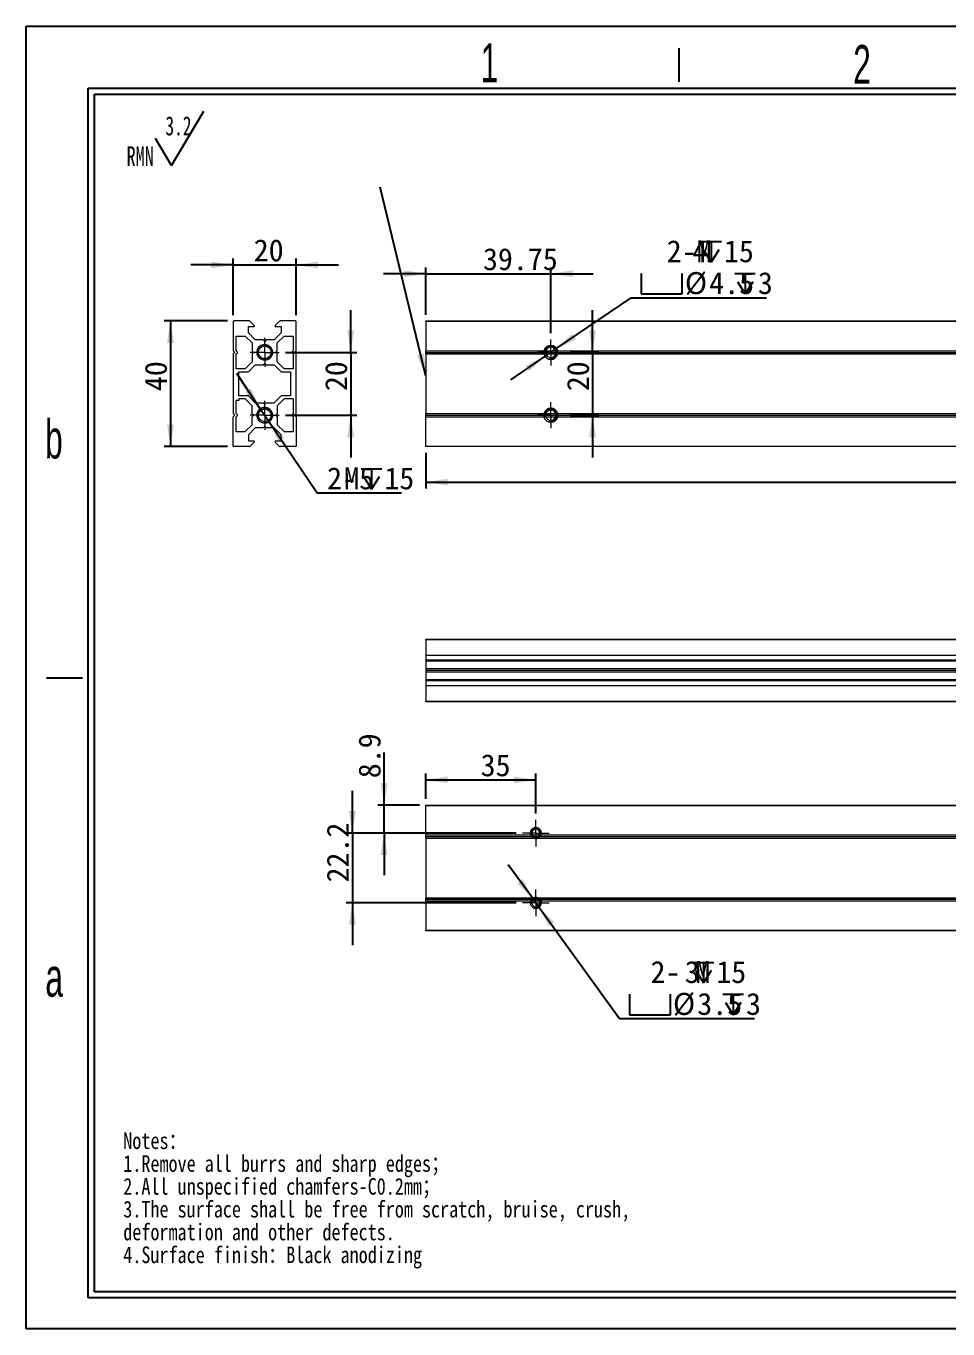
# Model space of a CAD drawing. Header units: millimetres. Extents: x 4 to 590, y 3 to 417.
# Drawn here: x 3.6 to 296.9, y 2.6 to 417.3 of the extents above; entities that cross this region are included whole.
import ezdxf

# ---------------------------------------------------------------- set-up
doc = ezdxf.new("R2010")
doc.units = ezdxf.units.MM
doc.header["$LTSCALE"] = 2
doc.linetypes.add('CENTER', pattern=[10.16, 6.35, -1.27, 1.27, -1.27])
doc.layers.add('DIM', color=5, linetype='Continuous')
doc.layers.add('SLD-0', color=179, linetype='Continuous')
doc.layers.add('中心线', color=1, linetype='CENTER', lineweight=15)
doc.styles.add('SLDTEXTSTYLE0', font='SIMSUN.TTC', dxfattribs={"width": 0.67})
doc.styles.add('SLDTEXTSTYLE15', font='SIMSUN.TTC')
doc.styles.add('SLDTEXTSTYLE3', font='SIMSUN.TTC', dxfattribs={"width": 0.8})
doc.styles.add('SLDTEXTSTYLE4', font='SIMSUN.TTC', dxfattribs={"width": 0.8, "bigfont": 'bigfont'})
doc.styles.add('SLDTEXTSTYLE7', font='GOTHIC.TTF', dxfattribs={"width": 0.61171})
doc.styles.get("Standard").update_dxf_attribs({"font": 'SIMSUN.TTC'})
doc.dimstyles.new('SLDDIMSTYLE0', dxfattribs={"dimtxt": 7, "dimasz": 7, "dimexe": 0, "dimexo": 0.0625, "dimgap": 1.75, "dimtad": 2, "dimrnd": 1e-09, "dimzin": 12, "dimdsep": 46, "dimtxsty": 'SLDTEXTSTYLE0', "dimsah": 1, "dimcen": 0.09, "dimadec": 0, "dimazin": 3, "dimtfac": 1, "dimtmove": 0, "dimatfit": 0, "dimfxl": 0, "dimfrac": 2, "dimtolj": 1, "dimtzin": 12, "dimarcsym": 0})
doc.dimstyles.new('SLDDIMSTYLE1', dxfattribs={"dimtxt": 7, "dimasz": 7, "dimexe": 0, "dimexo": 0.0625, "dimgap": 1.75, "dimtad": 2, "dimrnd": 1e-09, "dimzin": 12, "dimdsep": 46, "dimtxsty": 'SLDTEXTSTYLE0', "dimsah": 1, "dimcen": 0.09, "dimadec": 0, "dimazin": 3, "dimtfac": 1, "dimtofl": 0, "dimtmove": 0, "dimatfit": 3, "dimfxl": 0, "dimfrac": 2, "dimtolj": 1, "dimtzin": 12, "dimarcsym": 0})
doc.dimstyles.new('SLDDIMSTYLE2', dxfattribs={"dimtxt": 7, "dimasz": 7, "dimexe": 0, "dimexo": 0.0625, "dimgap": 1.75, "dimtad": 0, "dimtih": 1, "dimtoh": 1, "dimrnd": 1e-09, "dimzin": 12, "dimdsep": 46, "dimtxsty": 'SLDTEXTSTYLE0', "dimsah": 1, "dimcen": 0, "dimadec": 0, "dimazin": 3, "dimtfac": 1, "dimtmove": 0, "dimatfit": 3, "dimfxl": 0, "dimfrac": 2, "dimtolj": 1, "dimtzin": 12, "dimarcsym": 0})
doc.dimstyles.new('SLDDIMSTYLE4', dxfattribs={"dimtxt": 0.18, "dimasz": 7, "dimexe": 0, "dimexo": 0.0625, "dimgap": 0, "dimtad": 0, "dimtih": 1, "dimtoh": 1, "dimdec": 0, "dimrnd": 1e-09, "dimzin": 0, "dimdsep": 46, "dimtxsty": 'Standard', "dimsah": 1, "dimcen": 0.09, "dimadec": 0, "dimazin": 0, "dimtfac": 7, "dimtdec": 0, "dimtofl": 0, "dimtmove": 0, "dimatfit": 3, "dimfxl": 0, "dimfrac": 2, "dimtolj": 1, "dimtzin": 0, "dimarcsym": 0})
doc.dimstyles.new('SLDDIMSTYLE5', dxfattribs={"dimtxt": 7, "dimasz": 7, "dimexe": 0, "dimexo": 0.0625, "dimgap": 1.75, "dimtad": 0, "dimtih": 1, "dimtoh": 1, "dimrnd": 1e-09, "dimzin": 12, "dimdsep": 46, "dimtxsty": 'SLDTEXTSTYLE0', "dimsah": 1, "dimcen": 0, "dimadec": 0, "dimazin": 3, "dimtfac": 1, "dimtmove": 0, "dimatfit": 3, "dimfxl": 0, "dimfrac": 2, "dimtolj": 1, "dimtzin": 12, "dimarcsym": 0})

# ---------------------------------------------------------------- blocks, each defined once
blk = doc.blocks.new('SW_NOTE_0')
at = {"layer": 'SLD-0', "color": 0}
for q in [(24.54, 18.51), (9.21, 9.85)]:
    blk.add_line((14.32, 1.19), q, dxfattribs=at)
at = {"layer": 'SLD-0', "color": 0, "attachment_point": 1, "style": 'SLDTEXTSTYLE0'}
for s, insert, char_height in [('3.2', (12.37, 16.9), 6.063), ('RMN', (0, 7.39), 6.35)]:
    blk.add_mtext(s, dxfattribs=dict(at, insert=insert, char_height=char_height))
blk = doc.blocks.new('SW_NOTE_1')
at = {"layer": 'SLD-0', "color": 0, "char_height": 5.2917, "attachment_point": 1}
for s, insert, style in [('Notes\\M+18146', (0, 6.16), 'SLDTEXTSTYLE4'), ('1.Remove all burrs and sharp edges\\M+18147', (0, -1.11), 'SLDTEXTSTYLE4'), ('2.All unspecified chamfers-C0.2mm\\M+18147', (0, -8.37), 'SLDTEXTSTYLE4'), ('3.The surface shall be free from scratch, bruise, crush, ', (0, -15.64), 'SLDTEXTSTYLE3'), ('deformation and other defects.', (0, -22.9), 'SLDTEXTSTYLE3'), ('4.Surface finish\\M+18146Black anodizing', (0, -30.17), 'SLDTEXTSTYLE4')]:
    blk.add_mtext(s, dxfattribs=dict(at, insert=insert, style=style))
blk = doc.blocks.new('_D')
at = {"layer": 'DIM'}
for p, q in [((183.85, 313.46), (183.85, 326.92)), ((176.71, 313.46), (185.85, 313.46)), ((183.85, 313.46), (183.85, 293.46)), ((176.71, 293.46), (185.85, 293.46)), ((183.85, 293.46), (183.85, 280))]:
    blk.add_line(p, q, dxfattribs=at)
for points in [[(183.85, 313.46), (184.93, 320.46), (182.78, 320.46)], [(183.85, 293.46), (182.78, 286.46), (184.93, 286.46)]]:
    blk.add_solid(points, dxfattribs=at)
at = {"layer": 'DIM', "insert": (175.71, 301.11), "char_height": 7, "attachment_point": 1, "rotation": 90, "style": 'SLDTEXTSTYLE15'}
blk.add_mtext('20', dxfattribs=at)
blk = doc.blocks.new('_D_1')
at = {"layer": 'DIM'}
for p, q in [((130.81, 281.46), (130.81, 270.18)), ((493.8, 281.46), (493.8, 270.18)), ((130.81, 272.18), (493.8, 272.18))]:
    blk.add_line(p, q, dxfattribs=at)
for points in [[(130.81, 272.18), (137.81, 271.1), (137.81, 273.26)], [(493.8, 272.18), (486.8, 273.26), (486.8, 271.1)]]:
    blk.add_solid(points, dxfattribs=at)
at = {"layer": 'DIM', "insert": (304.51, 280.33), "char_height": 7, "attachment_point": 1, "style": 'SLDTEXTSTYLE15'}
blk.add_mtext('430', dxfattribs=at)
blk = doc.blocks.new('_D_2')
at = {"layer": 'DIM'}
for p, q in [((130.81, 325.46), (130.81, 340.51)), ((170.56, 319.61), (170.56, 340.51)), ((130.81, 338.51), (117.35, 338.51)), ((130.81, 338.51), (170.56, 338.51)), ((170.56, 338.51), (184.02, 338.51))]:
    blk.add_line(p, q, dxfattribs=at)
for points in [[(130.81, 338.51), (123.81, 339.59), (123.81, 337.43)], [(170.56, 338.51), (177.56, 337.43), (177.56, 339.59)]]:
    blk.add_solid(points, dxfattribs=at)
at = {"layer": 'DIM', "insert": (148.98, 346.65), "char_height": 7, "attachment_point": 1, "style": 'SLDTEXTSTYLE15'}
blk.add_mtext('39.75', dxfattribs=at)
blk = doc.blocks.new('SW_SYMBOL_HOLE_DEPTH')
at = {"layer": 'DIM', "color": 0}
for p, q in [((0, 1750), (1600, 1750)), ((200, 1110), (800, 150)), ((800, 1750), (800, 150)), ((1400, 1110), (800, 150))]:
    blk.add_line(p, q, dxfattribs=at)
blk = doc.blocks.new('SW_SYMBOL_HOLE_SPOT')
at = {"layer": 'DIM', "color": 0}
for p, q in [((0, 1750), (0, 150)), ((3200, 150), (3200, 1750)), ((0, 150), (3200, 150))]:
    blk.add_line(p, q, dxfattribs=at)
blk = doc.blocks.new('_D_3')
at = {"layer": 'DIM', "color": 5}
for p, q in [((172.22, 314.58), (196.19, 330.88)), ((196.19, 330.88), (239.18, 330.88)), ((168.91, 312.33), (157.77, 304.77)), ((168.91, 312.33), (172.22, 314.58))]:
    blk.add_line(p, q, dxfattribs=at)
for points in [[(172.22, 314.58), (178.61, 317.63), (177.4, 319.41)], [(168.91, 312.33), (162.51, 309.29), (163.72, 307.51)]]:
    blk.add_solid(points, dxfattribs=at)
at = {"layer": 'DIM', "color": 5, "xscale": 0.004072727272727273, "yscale": 0.004072727272727273, "zscale": 0.004072727272727273}
for name, p in [('SW_SYMBOL_HOLE_DEPTH', (218.33, 341.6)), ('SW_SYMBOL_HOLE_SPOT', (199.37, 331.45)), ('SW_SYMBOL_HOLE_DEPTH', (229.12, 331.45))]:
    blk.add_blockref(name, p, dxfattribs=at)
at = {"layer": 'DIM', "color": 5, "char_height": 7, "attachment_point": 1, "style": 'SLDTEXTSTYLE15'}
for s, insert in [('2-M', (207.44, 349.17)), ('4', (215.61, 349.17)), ('15', (225.66, 349.17)), ('%%c', (213.22, 339.02)), ('4.5', (220.96, 339.02)), ('3', (236.45, 339.02))]:
    blk.add_mtext(s, dxfattribs=dict(at, insert=insert))
blk = doc.blocks.new('SW_CENTERMARKSYMBOL_0')
at = {"layer": '中心线', "color": 0}
for p, q in [((0, 2.5), (0, 4.15)), ((-2.5, 0), (-4.15, 0)), ((0, 0), (-2.5, 0)), ((0, 0), (0, 2.5)), ((0, 0), (0, -2.5)), ((0, 0), (2.5, 0)), ((2.5, 0), (4.15, 0)), ((0, -2.5), (0, -4.15))]:
    blk.add_line(p, q, dxfattribs=at)
blk = doc.blocks.new('SW_CENTERMARKSYMBOL_1')
at = {"layer": '中心线', "color": 0}
for p, q in [((0, 2.5), (0, 4.15)), ((-2.5, 0), (-4.15, 0)), ((0, 0), (-2.5, 0)), ((0, 0), (0, 2.5)), ((0, 0), (0, -2.5)), ((0, 0), (2.5, 0)), ((2.5, 0), (4.15, 0)), ((0, -2.5), (0, -4.15))]:
    blk.add_line(p, q, dxfattribs=at)
blk = doc.blocks.new('_D_5')
at = {"layer": 'DIM'}
for p, q in [((69.55, 341.3), (56.09, 341.3)), ((69.55, 325.26), (69.55, 343.3)), ((69.55, 341.3), (89.55, 341.3)), ((89.55, 325.26), (89.55, 343.3)), ((89.55, 341.3), (103.01, 341.3))]:
    blk.add_line(p, q, dxfattribs=at)
for points in [[(69.55, 341.3), (62.55, 342.38), (62.55, 340.23)], [(89.55, 341.3), (96.55, 340.23), (96.55, 342.38)]]:
    blk.add_solid(points, dxfattribs=at)
at = {"layer": 'DIM', "insert": (76.05, 349.45), "char_height": 7, "attachment_point": 1, "style": 'SLDTEXTSTYLE15'}
blk.add_mtext('20', dxfattribs=at)
blk = doc.blocks.new('_D_6')
at = {"layer": 'DIM'}
for p, q in [((67.75, 323.46), (47.55, 323.46)), ((49.55, 323.46), (49.55, 283.46)), ((67.75, 283.46), (47.55, 283.46))]:
    blk.add_line(p, q, dxfattribs=at)
for points in [[(49.55, 323.46), (48.47, 316.46), (50.63, 316.46)], [(49.55, 283.46), (50.63, 290.46), (48.47, 290.46)]]:
    blk.add_solid(points, dxfattribs=at)
at = {"layer": 'DIM', "insert": (41.41, 301.14), "char_height": 7, "attachment_point": 1, "rotation": 90, "style": 'SLDTEXTSTYLE15'}
blk.add_mtext('40', dxfattribs=at)
blk = doc.blocks.new('_D_7')
at = {"layer": 'DIM'}
for p, q in [((106.9, 313.46), (106.9, 326.92)), ((86.15, 313.46), (108.9, 313.46)), ((106.9, 313.46), (106.9, 293.46)), ((86.15, 293.46), (108.9, 293.46)), ((106.9, 293.46), (106.9, 280))]:
    blk.add_line(p, q, dxfattribs=at)
for points in [[(106.9, 313.46), (107.98, 320.46), (105.82, 320.46)], [(106.9, 293.46), (105.82, 286.46), (107.98, 286.46)]]:
    blk.add_solid(points, dxfattribs=at)
at = {"layer": 'DIM', "insert": (98.76, 301.14), "char_height": 7, "attachment_point": 1, "rotation": 90, "style": 'SLDTEXTSTYLE15'}
blk.add_mtext('20', dxfattribs=at)
blk = doc.blocks.new('_D_8')
at = {"layer": 'DIM', "color": 5}
for p, q in [((78.15, 295.53), (70.63, 306.69)), ((78.15, 295.53), (80.95, 291.38)), ((80.95, 291.38), (96.21, 268.74)), ((96.21, 268.74), (123.06, 268.74))]:
    blk.add_line(p, q, dxfattribs=at)
for points in [[(78.15, 295.53), (75.13, 301.94), (73.35, 300.73)], [(80.95, 291.38), (83.97, 284.98), (85.75, 286.18)]]:
    blk.add_solid(points, dxfattribs=at)
at = {"layer": 'DIM', "color": 5, "xscale": 0.004072727272727273, "yscale": 0.004072727272727273, "zscale": 0.004072727272727273}
blk.add_blockref('SW_SYMBOL_HOLE_DEPTH', (110.28, 269.31), dxfattribs=at)
at = {"layer": 'DIM', "color": 5, "char_height": 7, "attachment_point": 1, "style": 'SLDTEXTSTYLE15'}
for s, insert in [('2-', (99.39, 276.88)), ('M5', (104.83, 276.88)), ('15', (117.61, 276.88))]:
    blk.add_mtext(s, dxfattribs=dict(at, insert=insert))
blk = doc.blocks.new('SW_CENTERMARKSYMBOL_4')
at = {"layer": '中心线', "color": 0}
for p, q in [((0, 2.5), (0, 4.6)), ((-2.5, 0), (-4.6, 0)), ((0, 0), (-2.5, 0)), ((0, 0), (0, 2.5)), ((0, 0), (0, -2.5)), ((0, 0), (2.5, 0)), ((2.5, 0), (4.6, 0)), ((0, -2.5), (0, -4.6))]:
    blk.add_line(p, q, dxfattribs=at)
blk = doc.blocks.new('SW_CENTERMARKSYMBOL_5')
at = {"layer": '中心线', "color": 0}
for p, q in [((0, 2.5), (0, 4.6)), ((-2.5, 0), (-4.6, 0)), ((0, 0), (-2.5, 0)), ((0, 0), (0, 2.5)), ((0, 0), (0, -2.5)), ((0, 0), (2.5, 0)), ((2.5, 0), (4.6, 0)), ((0, -2.5), (0, -4.6))]:
    blk.add_line(p, q, dxfattribs=at)
blk = doc.blocks.new('_D_9')
at = {"layer": 'DIM', "color": 5}
for p, q in [((117.54, 169.35), (117.54, 186.07)), ((128.81, 169.35), (115.54, 169.35)), ((117.54, 160.45), (117.54, 169.35)), ((159.56, 160.45), (115.54, 160.45)), ((117.54, 160.45), (117.54, 146.99))]:
    blk.add_line(p, q, dxfattribs=at)
for points in [[(117.54, 169.35), (118.61, 176.35), (116.46, 176.35)], [(117.54, 160.45), (116.46, 153.45), (118.61, 153.45)]]:
    blk.add_solid(points, dxfattribs=at)
at = {"layer": 'DIM', "color": 5, "insert": (109.39, 177.9), "char_height": 7, "attachment_point": 1, "rotation": 90, "style": 'SLDTEXTSTYLE15'}
blk.add_mtext('8.9', dxfattribs=at)
blk = doc.blocks.new('_D_10')
at = {"layer": 'DIM', "color": 5}
for p, q in [((130.81, 171.35), (130.81, 179.4)), ((165.81, 166.7), (165.81, 179.4)), ((130.81, 177.4), (165.81, 177.4))]:
    blk.add_line(p, q, dxfattribs=at)
for points in [[(130.81, 177.4), (137.81, 176.32), (137.81, 178.48)], [(165.81, 177.4), (158.81, 178.48), (158.81, 176.32)]]:
    blk.add_solid(points, dxfattribs=at)
at = {"layer": 'DIM', "color": 5, "insert": (148.24, 185.54), "char_height": 7, "attachment_point": 1, "style": 'SLDTEXTSTYLE15'}
blk.add_mtext('35', dxfattribs=at)
blk = doc.blocks.new('_D_11')
at = {"layer": 'DIM', "color": 5}
for p, q in [((164.93, 139.47), (157.05, 150.38)), ((164.93, 139.47), (166.69, 137.03)), ((166.69, 137.03), (192.4, 101.42)), ((192.4, 101.42), (235.39, 101.42))]:
    blk.add_line(p, q, dxfattribs=at)
for points in [[(164.93, 139.47), (161.71, 145.77), (159.96, 144.51)], [(166.69, 137.03), (169.91, 130.73), (171.66, 131.99)]]:
    blk.add_solid(points, dxfattribs=at)
at = {"layer": 'DIM', "color": 5, "xscale": 0.004072727272727273, "yscale": 0.004072727272727273, "zscale": 0.004072727272727273}
for name, p in [('SW_SYMBOL_HOLE_DEPTH', (215.9, 112.14)), ('SW_SYMBOL_HOLE_SPOT', (195.58, 101.99)), ('SW_SYMBOL_HOLE_DEPTH', (225.33, 101.99))]:
    blk.add_blockref(name, p, dxfattribs=at)
at = {"layer": 'DIM', "color": 5, "char_height": 7, "attachment_point": 1, "style": 'SLDTEXTSTYLE15'}
for s, insert in [('2- M', (202.29, 119.71)), ('3', (213.18, 119.71)), ('15', (223.23, 119.71)), ('%%c', (209.43, 109.56)), ('3.5', (217.17, 109.56)), ('3', (232.67, 109.56))]:
    blk.add_mtext(s, dxfattribs=dict(at, insert=insert))
blk = doc.blocks.new('_D_12')
at = {"layer": 'DIM', "color": 5}
for p, q in [((107.44, 160.45), (107.44, 173.91)), ((159.56, 160.45), (105.44, 160.45)), ((107.44, 160.45), (107.44, 138.25)), ((159.56, 138.25), (105.44, 138.25)), ((107.44, 138.25), (107.44, 124.79))]:
    blk.add_line(p, q, dxfattribs=at)
for points in [[(107.44, 160.45), (108.52, 167.45), (106.36, 167.45)], [(107.44, 138.25), (106.36, 131.25), (108.52, 131.25)]]:
    blk.add_solid(points, dxfattribs=at)
at = {"layer": 'DIM', "color": 5, "insert": (99.29, 144.72), "char_height": 7, "attachment_point": 1, "rotation": 90, "style": 'SLDTEXTSTYLE15'}
blk.add_mtext('22.2', dxfattribs=at)
blk = doc.blocks.new('SW_CENTERMARKSYMBOL_6')
at = {"layer": '中心线', "color": 0}
for p, q in [((0, 2.5), (0, 4.25)), ((-2.5, 0), (-4.25, 0)), ((0, 0), (-2.5, 0)), ((0, 0), (0, 2.5)), ((0, 0), (0, -2.5)), ((0, 0), (2.5, 0)), ((2.5, 0), (4.25, 0)), ((0, -2.5), (0, -4.25))]:
    blk.add_line(p, q, dxfattribs=at)
blk = doc.blocks.new('SW_CENTERMARKSYMBOL_7')
at = {"layer": '中心线', "color": 0}
for p, q in [((0, 2.5), (0, 4.25)), ((-2.5, 0), (-4.25, 0)), ((0, 0), (-2.5, 0)), ((0, 0), (0, 2.5)), ((0, 0), (0, -2.5)), ((0, 0), (2.5, 0)), ((2.5, 0), (4.25, 0)), ((0, -2.5), (0, -4.25))]:
    blk.add_line(p, q, dxfattribs=at)

msp = doc.modelspace()

# ---------------------------------------------------------------- linework, layer by layer
at = {"color": 7, "linetype": 'Continuous', "lineweight": 15}
for p, q in [((69.551, 323.257), (69.551, 313.957)), ((74.668, 323.457), (69.751, 323.457)), ((74.341, 321.657), (76.068, 321.657)), ((74.341, 319.657), (74.341, 321.657)), ((76.541, 317.457), (74.341, 319.657)), ((76.21, 321.999), (74.81, 323.399)), ((84.761, 319.657), (82.561, 317.457)), ((84.293, 323.399), (82.893, 321.999)), ((83.034, 321.657), (84.761, 321.657)), ((89.351, 323.457), (84.434, 323.457)), ((84.761, 321.657), (84.761, 319.657)), ((89.551, 313.957), (89.551, 323.257)), ((130.811, 323.457), (353.482, 323.457)), ((130.811, 323.257), (130.811, 323.457)), ((130.811, 323.257), (130.811, 313.957)), ((353.569, 323.257), (130.811, 323.257)), ((70.479, 318.667), (73.351, 318.667)), ((70.479, 313.957), (70.479, 318.667)), ((73.351, 318.667), (75.551, 316.467)), ((75.551, 316.467), (75.551, 313.957)), ((79.051, 317.457), (76.541, 317.457)), ((79.551, 316.957), (79.051, 317.457)), ((80.051, 317.457), (79.551, 316.957)), ((82.561, 317.457), (80.051, 317.457)), ((83.551, 316.467), (85.751, 318.667)), ((83.551, 313.957), (83.551, 316.467)), ((85.751, 318.667), (88.624, 318.667)), ((88.624, 318.667), (88.624, 313.957)), ((69.551, 313.957), (70.051, 313.457)), ((70.051, 313.457), (69.551, 312.957)), ((69.551, 312.957), (69.551, 293.957)), ((70.979, 313.457), (70.479, 313.957)), ((70.479, 312.957), (70.979, 313.457)), ((70.479, 308.247), (70.479, 312.957)), ((75.551, 313.957), (76.051, 313.457)), ((76.051, 313.457), (75.551, 312.957)), ((75.551, 312.957), (75.551, 310.447)), ((83.051, 313.457), (83.551, 313.957)), ((83.551, 312.957), (83.051, 313.457)), ((83.551, 310.447), (83.551, 312.957)), ((88.624, 313.957), (88.124, 313.457)), ((88.124, 313.457), (88.624, 312.957)), ((88.624, 312.957), (88.624, 308.247)), ((89.051, 313.457), (89.551, 313.957)), ((89.551, 312.957), (89.051, 313.457)), ((89.551, 293.957), (89.551, 312.957)), ((130.811, 313.957), (168.367, 313.957)), ((130.811, 313.457), (130.811, 313.957)), ((130.811, 313.457), (168.311, 313.457)), ((130.811, 312.957), (130.811, 313.457)), ((130.811, 312.957), (168.367, 312.957)), ((130.811, 312.957), (130.811, 293.957)), ((168.911, 313.457), (168.311, 313.457)), ((168.988, 313.957), (168.367, 313.957)), ((168.988, 312.957), (168.367, 312.957)), ((168.927, 313.457), (172.195, 313.457)), ((168.998, 313.957), (172.12, 313.957)), ((169.005, 312.957), (172.12, 312.957)), ((172.755, 313.957), (172.133, 313.957)), ((172.755, 312.957), (172.133, 312.957)), ((172.811, 313.457), (172.211, 313.457)), ((172.755, 313.957), (348.038, 313.957)), ((172.755, 312.957), (347.038, 312.957)), ((172.811, 313.457), (347.538, 313.457)), ((73.351, 308.247), (70.479, 308.247)), ((71.351, 299.657), (71.351, 307.257)), ((71.351, 307.257), (74.341, 307.257)), ((75.551, 310.447), (73.351, 308.247)), ((74.341, 307.257), (76.541, 309.457)), ((76.541, 309.457), (79.051, 309.457)), ((79.051, 309.457), (79.551, 309.957)), ((79.551, 309.957), (80.051, 309.457)), ((80.051, 309.457), (82.561, 309.457)), ((82.561, 309.457), (84.761, 307.257)), ((85.751, 308.247), (83.551, 310.447)), ((84.761, 307.257), (87.751, 307.257)), ((88.624, 308.247), (85.751, 308.247)), ((87.751, 307.257), (87.751, 299.657)), ((74.341, 299.657), (71.351, 299.657)), ((73.351, 298.667), (71.351, 298.667)), ((71.351, 298.667), (71.351, 298.102)), ((75.551, 296.467), (73.351, 298.667)), ((74.341, 299.657), (76.541, 297.457)), ((82.561, 297.457), (84.761, 299.657)), ((85.751, 298.667), (83.551, 296.467)), ((87.751, 299.657), (84.761, 299.657)), ((88.624, 298.667), (85.751, 298.667)), ((88.624, 298.667), (88.624, 293.957)), ((70.479, 293.957), (70.479, 298.102)), ((71.351, 298.102), (70.479, 298.102)), ((75.551, 293.957), (75.551, 296.467)), ((76.541, 297.457), (79.051, 297.457)), ((79.051, 297.457), (79.551, 296.957)), ((79.551, 296.957), (80.051, 297.457)), ((80.051, 297.457), (82.561, 297.457)), ((83.551, 296.467), (83.551, 293.957)), ((69.551, 293.957), (70.051, 293.457)), ((70.051, 293.457), (69.551, 292.957)), ((69.551, 283.657), (69.551, 292.957)), ((70.979, 293.457), (70.479, 293.957)), ((70.479, 292.957), (70.979, 293.457)), ((70.479, 288.247), (70.479, 292.957)), ((73.351, 288.247), (75.551, 290.447)), ((76.051, 293.457), (75.551, 293.957)), ((75.551, 292.957), (76.051, 293.457)), ((75.551, 290.447), (75.551, 292.957)), ((83.551, 293.957), (83.051, 293.457)), ((83.051, 293.457), (83.551, 292.957)), ((83.551, 292.957), (83.551, 290.447)), ((83.551, 290.447), (85.751, 288.247)), ((88.624, 293.957), (88.124, 293.457)), ((88.124, 293.457), (88.624, 292.957)), ((88.624, 292.957), (88.624, 288.247)), ((89.051, 293.457), (89.551, 293.957)), ((89.551, 292.957), (89.051, 293.457)), ((89.551, 292.957), (89.551, 283.657)), ((130.811, 293.957), (168.367, 293.957)), ((130.811, 293.457), (130.811, 293.957)), ((130.811, 293.457), (168.311, 293.457)), ((130.811, 292.957), (130.811, 293.457)), ((130.811, 292.957), (168.367, 292.957)), ((130.811, 283.657), (130.811, 292.957)), ((168.911, 293.457), (168.311, 293.457)), ((168.988, 293.957), (168.367, 293.957)), ((168.988, 292.957), (168.367, 292.957)), ((168.927, 293.457), (172.195, 293.457)), ((169.002, 293.957), (172.124, 293.957)), ((169.002, 292.957), (172.117, 292.957)), ((172.755, 293.957), (172.133, 293.957)), ((172.755, 292.957), (172.133, 292.957)), ((172.811, 293.457), (172.211, 293.457)), ((172.755, 293.957), (354.388, 293.957)), ((172.755, 292.957), (353.388, 292.957)), ((172.811, 293.457), (353.888, 293.457)), ((70.479, 288.247), (73.351, 288.247)), ((76.541, 289.457), (74.341, 287.257)), ((74.341, 287.257), (74.341, 285.257)), ((79.051, 289.457), (76.541, 289.457)), ((79.551, 289.957), (79.051, 289.457)), ((80.051, 289.457), (79.551, 289.957)), ((82.561, 289.457), (80.051, 289.457)), ((84.761, 287.257), (82.561, 289.457)), ((84.761, 285.257), (84.761, 287.257)), ((85.751, 288.247), (88.624, 288.247)), ((74.668, 283.457), (69.751, 283.457)), ((74.341, 285.257), (76.068, 285.257)), ((76.21, 284.916), (74.81, 283.516)), ((84.293, 283.516), (82.893, 284.916)), ((83.034, 285.257), (84.761, 285.257)), ((89.351, 283.457), (84.434, 283.457)), ((130.811, 283.657), (347.858, 283.657)), ((130.811, 283.457), (130.811, 283.657)), ((347.945, 283.457), (130.811, 283.457)), ((130.811, 222.204), (352.538, 222.204)), ((130.811, 222.004), (130.811, 222.204)), ((352.338, 222.004), (130.811, 222.004)), ((130.811, 222.004), (130.811, 217.086)), ((130.811, 217.086), (347.421, 217.086)), ((130.811, 216.945), (130.811, 217.086)), ((347.28, 216.945), (130.811, 216.945)), ((130.811, 216.945), (130.811, 215.545)), ((130.811, 215.545), (347.512, 215.545)), ((130.811, 215.486), (130.811, 215.545)), ((130.811, 215.486), (347.568, 215.486)), ((130.811, 215.486), (130.811, 215.214)), ((347.829, 215.214), (130.811, 215.214)), ((130.811, 215.214), (130.811, 212.704)), ((350.234, 212.704), (130.811, 212.704)), ((130.811, 212.704), (130.811, 212.204)), ((350.713, 212.204), (130.811, 212.204)), ((130.811, 212.204), (130.811, 211.704)), ((351.192, 211.704), (130.811, 211.704)), ((130.811, 211.704), (130.811, 209.194)), ((353.597, 209.194), (130.811, 209.194)), ((130.811, 209.194), (130.811, 208.921)), ((353.859, 208.921), (130.811, 208.921)), ((130.811, 208.862), (130.811, 208.921)), ((353.915, 208.862), (130.811, 208.862)), ((130.811, 208.862), (130.811, 207.462)), ((130.811, 207.462), (354.147, 207.462)), ((130.811, 207.321), (130.811, 207.462)), ((354.005, 207.321), (130.811, 207.321)), ((130.811, 207.321), (130.811, 202.404)), ((130.811, 202.404), (349.088, 202.404)), ((130.811, 202.204), (130.811, 202.404)), ((348.888, 202.204), (130.811, 202.204)), ((130.811, 169.35), (353.482, 169.35)), ((130.811, 169.15), (130.811, 169.35)), ((353.569, 169.15), (130.811, 169.15)), ((130.811, 159.85), (130.811, 169.15)), ((130.811, 159.85), (164.167, 159.85)), ((130.811, 159.35), (130.811, 159.85)), ((130.811, 159.35), (164.45, 159.35)), ((130.811, 158.85), (130.811, 159.35)), ((130.811, 158.85), (165.102, 158.85)), ((130.811, 158.85), (130.811, 139.85)), ((164.714, 159.85), (164.167, 159.85)), ((165.217, 159.35), (164.45, 159.35)), ((164.714, 159.85), (166.907, 159.85)), ((166.52, 158.85), (165.102, 158.85)), ((165.217, 159.35), (166.405, 159.35)), ((167.172, 159.35), (166.405, 159.35)), ((166.52, 158.85), (347.038, 158.85)), ((167.455, 159.85), (166.907, 159.85)), ((167.172, 159.35), (347.538, 159.35)), ((167.455, 159.85), (348.038, 159.85)), ((130.811, 139.85), (165.102, 139.85)), ((130.811, 139.35), (130.811, 139.85)), ((130.811, 139.35), (164.45, 139.35)), ((130.811, 138.85), (130.811, 139.35)), ((130.811, 138.85), (164.167, 138.85)), ((130.811, 138.85), (130.811, 129.55)), ((164.714, 138.85), (164.167, 138.85)), ((165.217, 139.35), (164.45, 139.35)), ((164.714, 138.85), (166.907, 138.85)), ((166.52, 139.85), (165.102, 139.85)), ((165.217, 139.35), (166.405, 139.35)), ((167.172, 139.35), (166.405, 139.35)), ((166.52, 139.85), (354.388, 139.85)), ((167.455, 138.85), (166.907, 138.85)), ((167.172, 139.35), (353.888, 139.35)), ((167.455, 138.85), (353.388, 138.85)), ((130.811, 129.55), (347.858, 129.55)), ((130.811, 129.35), (130.811, 129.55)), ((347.945, 129.35), (130.811, 129.35))]:
    msp.add_line(p, q, dxfattribs=at)
for centre, radius in [((79.551, 313.457), 2.5), ((79.551, 313.457), 2.1), ((79.551, 313.457), 2), ((79.551, 293.457), 2.5), ((79.551, 293.457), 2.1), ((79.551, 293.457), 2)]:
    msp.add_circle(centre, radius, dxfattribs=at)
for centre, radius, start, end in [((69.751, 323.257), 0.2, 90, 180), ((74.668, 323.257), 0.2, 45, 90), ((76.068, 321.857), 0.2, 270, 45), ((83.034, 321.857), 0.2, 135, 270), ((84.434, 323.257), 0.2, 90, 135), ((89.351, 323.257), 0.2, 0, 90), ((170.561, 313.457), 2.25, 12.8396, 167.1604), ((170.562, 313.457), 2.251, 167.16314, 179.99886), ((170.562, 313.457), 2.251, 180.00114, 192.83686), ((170.561, 313.457), 2.25, 192.8396, 347.1604), ((170.561, 313.457), 1.65, 162.36352, 179.99814), ((170.561, 313.457), 1.65, 180.00194, 197.63641), ((170.561, 313.457), 1.65, 17.63985, 162.36015), ((170.561, 313.457), 1.65, 197.63985, 342.36015), ((170.561, 313.457), 1.65, 359.99811, 17.64024), ((170.561, 313.457), 1.65, 342.35983, 0.00182), ((170.56, 313.457), 2.251, 0.00287, 12.8385), ((170.56, 313.457), 2.251, 347.1615, 359.99713), ((170.561, 293.457), 2.25, 12.8396, 167.1604), ((170.561, 293.457), 1.65, 17.63985, 162.36015), ((170.562, 293.457), 2.251, 167.16314, 179.99886), ((170.562, 293.457), 2.251, 180.00114, 192.83686), ((170.561, 293.457), 2.25, 192.8396, 347.1604), ((170.561, 293.457), 1.65, 162.36359, 179.99806), ((170.561, 293.457), 1.65, 180.00186, 197.63648), ((170.561, 293.457), 1.65, 197.63985, 342.36015), ((170.561, 293.457), 1.65, 359.99818, 17.64017), ((170.561, 293.457), 1.65, 342.35976, 0.00189), ((170.56, 293.457), 2.251, 0.00287, 12.8385), ((170.56, 293.457), 2.251, 347.1615, 359.99713), ((69.751, 283.657), 0.2, 180, 270), ((74.668, 283.657), 0.2, 270, 315), ((76.068, 285.057), 0.2, 315, 90), ((83.034, 285.057), 0.2, 90, 225), ((84.434, 283.657), 0.2, 225, 270), ((89.351, 283.657), 0.2, 270, 0), ((165.811, 160.45), 1.75, 339.94916, 200.05084), ((165.811, 160.45), 1.75, 200.05119, 218.94574), ((165.811, 160.45), 1.75, 218.94393, 246.1054), ((165.811, 160.45), 1.25, 331.3145, 208.6855), ((165.811, 160.45), 1.25, 208.68651, 241.64136), ((165.811, 160.45), 1.75, 246.10447, 293.89553), ((165.811, 160.45), 1.25, 241.64207, 298.35793), ((165.811, 160.45), 1.25, 298.35864, 331.31349), ((165.811, 160.45), 1.75, 293.8946, 321.05607), ((165.811, 160.45), 1.75, 321.05426, 339.94881), ((165.811, 138.25), 1.75, 159.94916, 20.05084), ((165.811, 138.25), 1.75, 141.05426, 159.94881), ((165.811, 138.25), 1.75, 113.8946, 141.05607), ((165.811, 138.25), 1.25, 151.3145, 28.6855), ((165.811, 138.25), 1.25, 118.35864, 151.31349), ((165.811, 138.25), 1.75, 66.10447, 113.89553), ((165.811, 138.25), 1.25, 61.64207, 118.35793), ((165.811, 138.25), 1.25, 28.68651, 61.64136), ((165.811, 138.25), 1.75, 38.94393, 66.1054), ((165.811, 138.25), 1.75, 20.05119, 38.94574)]:
    msp.add_arc(centre, radius, start, end, dxfattribs=at)
at = {"color": 7, "linetype": 'Continuous', "lineweight": 0}
for centre, radius, start, end in [((79.551, 313.457), 2.5, 255, 195), ((170.561, 313.457), 2, 254.99949, 194.9999), ((79.551, 293.457), 2.5, 255, 195), ((170.561, 293.457), 2, 254.9995, 194.99993), ((165.811, 160.45), 1.5, 254.99588, 194.99898), ((165.811, 138.25), 1.5, 254.99587, 194.99894)]:
    msp.add_arc(centre, radius, start, end, dxfattribs=at)
at = {"layer": 'SLD-0'}
for p, q in [((3.624, 417.347), (590.213, 417.347)), ((3.624, 2.588), (3.624, 417.347)), ((25.35, 14.438), (25.35, 395.622)), ((25.35, 395.622), (578.363, 395.622)), ((578.363, 14.438), (25.35, 14.438)), ((590.213, 2.588), (3.624, 2.588))]:
    msp.add_line(p, q, dxfattribs=at)
at = {"layer": 'SLD-0', "color": 6, "linetype": 'Continuous'}
for p, q in [((211.402, 399.572), (211.402, 410.339)), ((23.375, 12.463), (23.375, 397.597)), ((23.375, 397.597), (580.338, 397.597)), ((21.609, 209.705), (10.136, 209.705)), ((580.338, 12.463), (23.375, 12.463))]:
    msp.add_line(p, q, dxfattribs=at)

# ---------------------------------------------------------------- block references
at = {"layer": 'SLD-0'}
msp.add_blockref('SW_NOTE_0', (35.59, 371.716), dxfattribs=at)
at = {"layer": 'SLD-0', "color": 5}
msp.add_blockref('SW_NOTE_1', (34.551, 59.002), dxfattribs=at)
at = {"layer": '中心线'}
for name, p in [('SW_CENTERMARKSYMBOL_4', (79.551, 313.457)), ('SW_CENTERMARKSYMBOL_0', (170.561, 313.457)), ('SW_CENTERMARKSYMBOL_5', (79.551, 293.457)), ('SW_CENTERMARKSYMBOL_1', (170.561, 293.457))]:
    msp.add_blockref(name, p, dxfattribs=at)
at = {"layer": '中心线', "color": 1}
for name, p in [('SW_CENTERMARKSYMBOL_6', (165.811, 160.45)), ('SW_CENTERMARKSYMBOL_7', (165.811, 138.25))]:
    msp.add_blockref(name, p, dxfattribs=at)

# ---------------------------------------------------------------- texts
at = {"layer": 'SLD-0', "char_height": 12.344, "attachment_point": 1, "style": 'SLDTEXTSTYLE7'}
for s, insert in [('1', (148.222, 411.798)), ('2', (266.776, 411.31)), ('b', (9.669, 292.039)), ('a', (9.76, 120.702))]:
    msp.add_mtext(s, dxfattribs=dict(at, insert=insert))

# ---------------------------------------------------------------- dimensions: what is measured, and where the dimension line sits
at = {"layer": 'DIM'}
for base, p1, p2, angle, dimstyle, picture, middle in [((89.551, 341.302), (69.551, 323.257), (89.551, 323.257), 0, 'SLDDIMSTYLE0', '_D_5', (78.767, 341.302)), ((106.901, 293.457), (84.151, 313.457), (84.151, 293.457), 90, 'SLDDIMSTYLE0', '_D_7', (106.901, 303.857)), ((183.852, 293.457), (174.711, 313.457), (174.711, 293.457), 90, 'SLDDIMSTYLE0', '_D', (183.852, 303.836)), ((49.551, 283.457), (69.751, 323.457), (69.751, 283.457), 90, 'SLDDIMSTYLE1', '_D_6', (49.551, 303.857))]:
    dim = msp.add_linear_dim(base=base, p1=p1, p2=p2, angle=angle, dimstyle=dimstyle, dxfattribs=at)
    dim.commit()
    dim.dimension.update_dxf_attribs({"geometry": picture, "text_midpoint": middle, "dimtype": 160})
at = {"layer": 'DIM', "color": 5}
for p1, p2, text, picture, middle in [((172.215, 314.581), (168.907, 312.333), '2-M<>{\\fGDT;x}15\\P{\\fGDT;v}%%c4.5{\\fGDT;x}3', '_D_3', (219.271, 341.023)), ((166.689, 137.034), (164.933, 139.466), '2- M<>{\\fGDT;x}15\\P{\\fGDT;v}%%c3.5{\\fGDT;x}3', '_D_11', (215.483, 111.566))]:
    dim = msp.add_diameter_dim_2p(p1=p1, p2=p2, text=text, dimstyle='SLDDIMSTYLE2', override={"dimpost": '<>'}, dxfattribs=at)
    dim.commit()
    dim.dimension.update_dxf_attribs({"geometry": picture, "text_midpoint": middle, "dimtype": 163})
at = {"layer": 'DIM'}
dim = msp.add_linear_dim(base=(170.561, 338.509), p1=(130.811, 323.457), p2=(170.561, 317.607), dimstyle='SLDDIMSTYLE0', dxfattribs=at)
dim.commit()
dim.dimension.update_dxf_attribs({"geometry": '_D_2', "text_midpoint": (155.782, 338.509), "dimtype": 160})
at = {"layer": 'DIM', "color": 5}
dim = msp.add_diameter_dim_2p(p1=(80.949, 291.384), p2=(78.154, 295.53), text='2-<>{\\fGDT;x}15', dimstyle='SLDDIMSTYLE5', dxfattribs=at)
dim.commit()
dim.dimension.update_dxf_attribs({"geometry": '_D_8', "text_midpoint": (111.222, 273.81), "dimtype": 163})
at = {"layer": 'DIM'}
dim = msp.add_linear_dim(base=(493.796, 272.181), p1=(130.811, 283.457), p2=(493.796, 283.457), text='430', dimstyle='SLDDIMSTYLE1', dxfattribs=at)
dim.commit()
dim.dimension.update_dxf_attribs({"geometry": '_D_1', "text_midpoint": (308.597, 272.181), "dimtype": 160})
at = {"layer": 'DIM', "color": 5}
for base, p2, picture, middle in [((117.536, 169.35), (130.811, 169.35), '_D_9', (117.536, 181.986)), ((107.439, 138.25), (161.561, 138.25), '_D_12', (107.439, 150.167))]:
    dim = msp.add_linear_dim(base=base, p1=(161.561, 160.45), p2=p2, angle=90, dimstyle='SLDDIMSTYLE0', dxfattribs=at)
    dim.commit()
    dim.dimension.update_dxf_attribs({"geometry": picture, "text_midpoint": middle, "dimtype": 160})
dim = msp.add_linear_dim(base=(165.811, 177.399), p1=(130.811, 169.35), p2=(165.811, 164.7), dimstyle='SLDDIMSTYLE0', dxfattribs=at)
dim.commit()
dim.dimension.update_dxf_attribs({"geometry": '_D_10', "text_midpoint": (150.967, 177.399), "dimtype": 160})

# ---------------------------------------------------------------- leaders
at = {"color": 5, "linetype": 'Continuous', "lineweight": 0}
msp.add_leader([(130.811, 305.946), (116.287, 366.021)], dimstyle='SLDDIMSTYLE4', dxfattribs=at)

doc.saveas('drawing.dxf')
